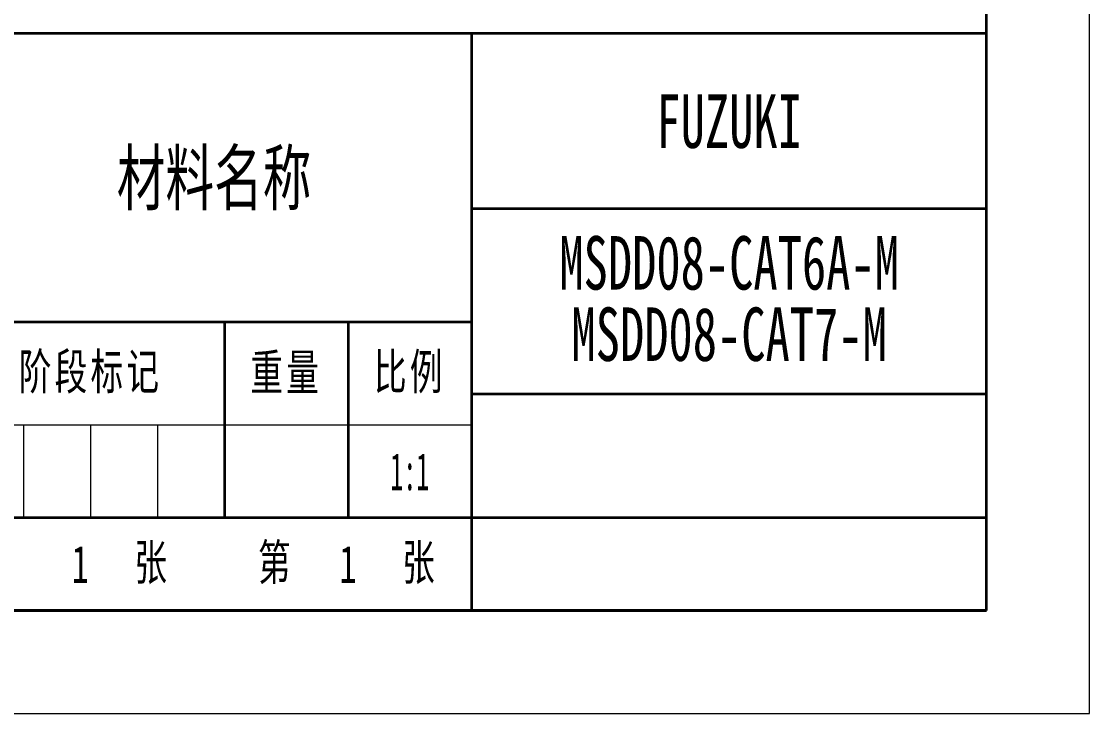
# Model space of a CAD drawing. Header units: millimetres. Extents: x -148 to 148, y -105 to 105.
# Drawn here: x 44.8 to 148.5, y -105 to -37.8 of the extents above; entities that cross this region are included whole.
import ezdxf
from ezdxf.enums import TextEntityAlignment as Align

# ---------------------------------------------------------------- set-up
doc = ezdxf.new("R2010")
doc.units = ezdxf.units.MM
for name, color, linetype, lineweight in [('尺寸线层', 3, 'Continuous', 18), ('粗实线层', 7, 'Continuous', 35), ('细实线层', 7, 'Continuous', 18)]:
    doc.layers.add(name, color=color, linetype=linetype, lineweight=lineweight)
doc.styles.add('标准', font='', dxfattribs={"width": 0.667})
doc.styles.get('标准').set_extended_font_data('宋体')

# ---------------------------------------------------------------- blocks, each defined once
blk = doc.blocks.new('$CAXA_FRAME_13B17AC1$')
at = {"layer": '粗实线层'}
for p, q in [((138.5, -95), (138.5, 95)), ((-138.5, -95), (138.5, -95))]:
    blk.add_line(p, q, dxfattribs=at)
at = {"layer": '细实线层'}
for p, q in [((148.5, -105), (148.5, 105)), ((-148.5, -105), (148.5, -105))]:
    blk.add_line(p, q, dxfattribs=at)

msp = doc.modelspace()

# ---------------------------------------------------------------- linework, layer by layer
at = {"layer": '粗实线层', "color": 7}
for p, q in [((138.5, -39), (-41.5, -39)), ((88.5, -39), (88.5, -95)), ((138.5, -95), (138.5, -39)), ((138.5, -56), (88.5, -56)), ((88.5, -67), (-41.5, -67)), ((64.5, -67), (64.5, -86)), ((76.5, -67), (76.5, -86)), ((138.5, -74), (88.5, -74)), ((138.5, -86), (38.5, -86)), ((138.5, -95), (-41.5, -95))]:
    msp.add_line(p, q, dxfattribs=at)
at = {"layer": '细实线层', "color": 7}
for p, q in [((88.5, -77), (38.5, -77)), ((45, -77), (45, -86)), ((51.5, -77), (51.5, -86)), ((58, -77), (58, -86))]:
    msp.add_line(p, q, dxfattribs=at)

# ---------------------------------------------------------------- block references
at = {"layer": '粗实线层'}
msp.add_blockref('$CAXA_FRAME_13B17AC1$', (0, 0), dxfattribs=at)

# ---------------------------------------------------------------- texts
at = {"layer": '尺寸线层', "color": 7, "char_height": 3.4806, "attachment_point": 5, "line_spacing_factor": 0.963108, "style": '标准'}
for s, insert, width in [('\\T1.1;阶段标记', (51.5, -72), 50), ('\\T1.1;重量', (70.5, -72), 22), ('\\T1.1;比例', (82.5, -72), 22), ('\\T1.1;张', (57.5, -90.5), 8), ('\\T1.1;第', (69.5, -90.5), 8), ('\\T1.1;张', (83.5, -90.5), 8)]:
    msp.add_mtext(s, dxfattribs=dict(at, insert=insert, width=width))
at = {"layer": '尺寸线层', "color": 7, "style": '标准'}
for tag, text, height, width, p in [('FUZUKI', '', 5.191, 0.667, (113.5, -47.5)), ('材料名称', '', 5.191, 0.667, (63.5, -53)), ('MSDD08-CAT6A-M', '', 5.191, 0.667, (113.5, -61.251)), ('MSDD08-CAT7-M', '', 5.191, 0.667, (113.5, -68.176)), ('1:1', '1:1', 3.6334, 0.510551, (82.5, -81.5)), ('1', '', 3.633, 0.667, (50.5, -90.5)), ('1', '', 3.633, 0.667, (76.5, -90.5))]:
    msp.add_attdef(tag, text=text, height=height, dxfattribs=dict(at, width=width)).set_placement(p, align=Align.MIDDLE_CENTER)

doc.saveas('drawing.dxf')
